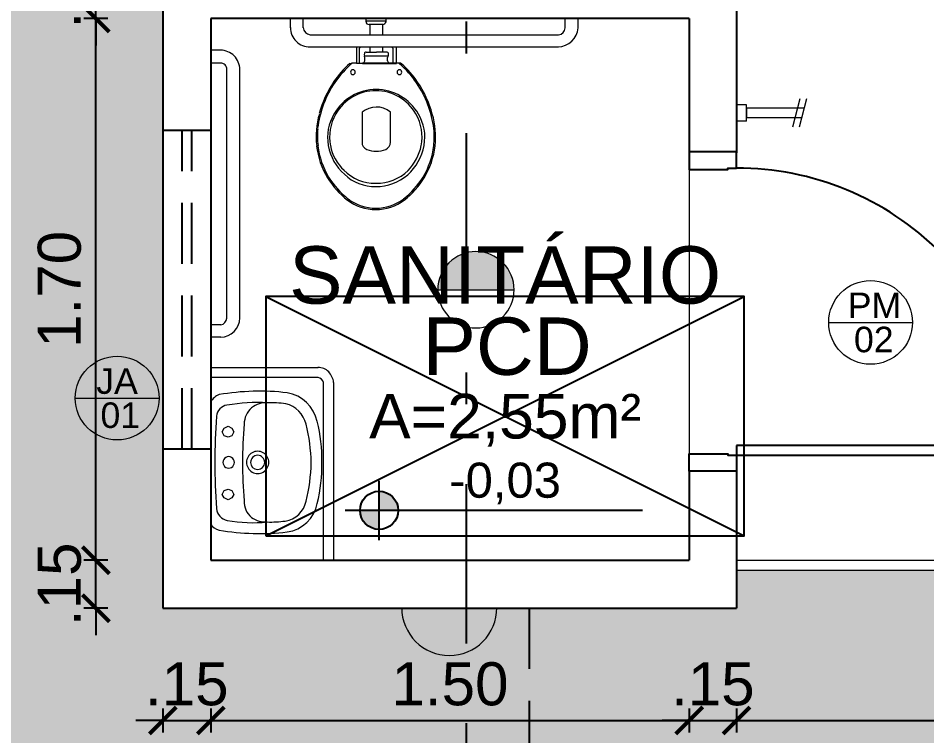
# Model space of a CAD drawing. Header units: inches. Extents: x 44782 to 44933, y 6798 to 6838.
# Drawn here: x 44804.609 to 44807.458, y 6809.085 to 6811.336 of the extents above; entities that cross this region are included whole.
import ezdxf
from ezdxf.enums import TextEntityAlignment as Align

# ---------------------------------------------------------------- set-up
doc = ezdxf.new("R2010")
doc.units = ezdxf.units.IN
doc.header["$MEASUREMENT"] = 0
doc.linetypes.add('DASHDOT', pattern=[1, 0.5, -0.25, 0, -0.25])
doc.linetypes.add('HIDDEN', pattern=[9.524999999999999, 6.349999999999999, -3.174999999999999])
doc.layers.get('Defpoints').update_dxf_attribs({"color": 250})
doc.layers.add('at_Entity', color=7, linetype='Continuous', lineweight=9)
doc.layers.add('at_Text', color=7, linetype='Continuous', lineweight=9)
for name, color, linetype in [('BASCULANTE', 1, 'Continuous'), ('H. PAVER CINZA 1', 252, 'Continuous'), ('Layout_Equipamentos', 7, 'Continuous'), ('linha de corte', 1, 'Continuous'), ('LOUÇAS', 7, 'Continuous'), ('PA', 7, 'Continuous'), ('PAREDES', 4, 'Continuous'), ('PORTAS', 2, 'Continuous'), ('TEXTO01', 7, 'Continuous'), ('TEXTO02', 3, 'Continuous'), ('TEXTO03', 2, 'Continuous')]:
    doc.layers.add(name, color=color, linetype=linetype)
doc.styles.add('Fonte 02', font='ARIALUNI.TTF')
doc.styles.add('FONTE01', font='swissi.ttf')
doc.styles.add('Fonte02', font='arial.ttf')
doc.styles.add('TEXTO1', font='swissko.ttf', dxfattribs={"width": 0.6, "height": 0.1})
doc.dimstyles.new('Esc 1-75', dxfattribs={"dimscale": 0.75, "dimtxt": 0.18, "dimasz": 0.1125, "dimexe": 0.05, "dimexo": 0.05, "dimgap": 0.06, "dimtad": 1, "dimzin": 4, "dimdsep": 46, "dimtxsty": 'Fonte 02', "dimblk": 'ARCHTICK', "dimcen": 0, "dimclrd": 250, "dimclre": 250, "dimadec": 0, "dimazin": 1, "dimtfac": 1, "dimtix": 1, "dimtmove": 1, "dimatfit": 3, "dimldrblk": 'ARCHTICK', "dimfxl": 0, "dimarcsym": 0})

# ---------------------------------------------------------------- blocks, each defined once
blk = doc.blocks.new('A$C31F5746E')
at = {"layer": 'at_Entity', "true_color": 0x007fff}
h = blk.add_hatch(color=150, dxfattribs=at)
h.dxf.hatch_style = 1
h.paths.add_polyline_path([(0.1196241230427404, 0.2392507638614916, 0.4142135798297494), (-1.2848613551e-06, 0.1196253567140957, 0.0022124219662548), (3.3994147088e-06, 0.1185667247737001), (0.2392448451937525, 0.1185667247737001, 0.0022124218902259), (0.2392495294698165, 0.1196253566777159, 0.4142135763024585)])
at = {"layer": 'at_Entity', "color": 150, "true_color": 0x007fff}
for p, q in [((0.1206827542264364, 0.1185667247737001), (-1.2848613551e-06, 0.1185667247737001)), ((0.2392448451937525, 0.1185667247737001), (-1.2848613551e-06, 0.1185667247737001)), ((0.2392450070547056, 0.1185851750342408), (0.1206827542264364, 0.1185667247737001)), ((0.2392448451937525, 0.1185667247737001), (0.1206827542264364, 0.1185667247737001))]:
    blk.add_line(p, q, dxfattribs=at)
for centre, radius, start, end in [((0.1196241190991714, 0.1196253599009651), 0.119625403960706, 89.99999881855739, 180.0000015259954), ((0.11962412550929, 0.1196253599009651), 0.1196254039607041, 359.9999984740047, 90.00000118144264), ((0.1196241190991714, 0.1196253534908465), 0.1196254039607041, 179.9999984740046, 270.0000011814426), ((0.11962412550929, 0.1196253534908465), 0.119625403960706, 269.9999988185573, 1.5259953282e-06)]:
    blk.add_arc(centre, radius, start, end, dxfattribs=at)
blk = doc.blocks.new('Leg_Ambiente05_50')
at = {"layer": 'TEXTO01', "linetype": 'Continuous', "ltscale": 0.0001}
h = blk.add_hatch(color=256, dxfattribs=at)
h.paths.add_polyline_path([(-0.2634607074826363, -0.1569617946048538), (-0.2634607074826363, -0.1969020940711061), (-0.2235204078999686, -0.1969020940711061, 0.4142135623730951)])
h.paths.add_polyline_path([(-0.2634607074826363, -0.1969020940711061), (-0.3034010070653039, -0.1969020940711061, 0.4142135623730951), (-0.2634607074826363, -0.2368423935373585)])
at = {"layer": 'Defpoints'}
for p, q in [((-0.5000000000002274, -0.2499999999998863), (0.4999999999997728, 0.2500000000001137)), ((-0.5000000000002274, 0.2500000000001137), (0.4999999999997728, -0.2499999999998863))]:
    blk.add_line(p, q, dxfattribs=at)
blk.add_lwpolyline([(-0.5000000000002274, -0.2499999999998863), (0.4999999999997728, -0.2499999999998863), (0.4999999999997728, 0.2500000000001137), (-0.5000000000002274, 0.2500000000001137)], close=True, dxfattribs=at)
at = {"layer": 'TEXTO01', "linetype": 'Continuous', "ltscale": 0.0001}
for p, q in [((-0.2634607074826363, -0.2589424156000177), (-0.2634607074826363, -0.1348617725421946)), ((0.287420100574991, -0.1969020940711061), (-0.3344114823078144, -0.1969020940711061))]:
    blk.add_line(p, q, dxfattribs=at)
blk.add_circle((-0.2634607074826363, -0.1969020940711061), 0.0399402995244032, dxfattribs=at)
at = {"layer": 'TEXTO01', "style": 'FONTE01'}
blk.add_attdef('NÍVEL', text='', height=0.08, dxfattribs=at).set_placement((-2.274e-13, -0.1338115858394531), align=Align.MIDDLE_CENTER)
at = {"layer": 'TEXTO02', "style": 'Fonte02'}
blk.add_attdef('ÁREA', text='', height=0.1, dxfattribs=at).set_placement((-2.274e-13, 0.0311442388289152), align=Align.MIDDLE_CENTER)
at = {"layer": 'TEXTO03', "style": 'Fonte02'}
for tag, p in [('AMB1', (0.0037034137728824, 0.5300925262948795)), ('AMB1', (-2.274e-13, 0.3710523287248861)), ('AMB2', (0, 0.2035867226885557))]:
    blk.add_attdef(tag, text='', height=0.12, dxfattribs=at).set_placement(p, align=Align.MIDDLE_CENTER)
blk = doc.blocks.new('A$C05146D35')
at = {"layer": 'PORTAS'}
for points in [[(0.1481250116557931, 1.001465854324124), (3.284367267042398e-07, 1.001465854324124), (3.284367267042398e-07, 0.9464169943912566), (0.1206843675245182, 0.9464169943912566), (0.1206843675245182, 0.9506515220800793), (0.1481250116557931, 0.9506515220800793), (0.1481250116557931, 1.001465854324124)], [(0.1481250116557931, 0.08045608233987878), (0.1481250116557931, 0.05081438853267173), (1.047962145210477, 0.05081438853267173), (1.047962145210477, 0.08045608233987878), (0.1481250116557931, 0.08045608233987878)], [(0.1481250116557931, 5.628135113511235e-08), (3.284367267042398e-07, 5.628135113511235e-08), (3.284367267042398e-07, 0.05504891621421848), (0.1206843675245182, 0.05504891621421848), (0.1206843675245182, 0.05081438853267173), (0.1481250116557931, 0.05081438853267173), (0.1481250116557931, 5.628135113511235e-08)]]:
    blk.add_lwpolyline(points, dxfattribs=at)
blk.add_arc((0.1503214850163204, 0.05081249295835732), 0.899841709872085, 0.000120697246658682, 90.1398565735096, dxfattribs=at)
blk = doc.blocks.new('A$C3EFF1E05')
at = {"layer": 'at_Entity', "color": 7}
for p, q in [((-3.56340024e-08, 0.0592834076742293), (-3.56340024e-08, 0.0889251014814363)), ((0.0402279773952614, 0.0592834076742293), (0.0402279773952614, 0.0889251014814363)), ((0.8617263487285525, 0.0592834076742293), (0.8617263487285525, 0.0889251014814363)), ((0.9019543617578164, 0.0592834076742293), (0.9019543617578164, 0.0889251014814363)), ((0.06140061583209901, 0.0381107692373917), (0.8405537102917151, 0.0381107692373917)), ((0.06140061583209901, 2.00525392e-08), (0.8405537102917151, 2.00525392e-08))]:
    blk.add_line(p, q, dxfattribs=at)
for centre, radius, start, end in [((0.060357373982697, 0.0603484134298924), 0.0603574099568818, 180.0060505310499, 270.9903727089919), ((0.0641356862688554, 0.0619134421795025), 0.0239592956806228, 183.7605199768292, 263.4451179746739), ((0.8378760013692954, 0.0642500224530522), 0.0642705495059173, 271.4486786757707, 355.5679536814472), ((0.839805227744364, 0.0600318902143045), 0.0219338954818367, 271.9555677420154, 358.044432277588)]:
    blk.add_arc(centre, radius, start, end, dxfattribs=at)
blk = doc.blocks.new('A$C61EF7F33')
at = {"layer": 'at_Entity', "color": 7}
for p, q in [((0.1566752477410773, 0.5885989976122801), (0.1566752477410773, 0.5991853168270609)), ((0.2201931630515901, 0.5885989976122801), (0.2201931630515901, 0.5991853168270609)), ((0.2201931630515901, 0.5907162614566916), (0.1566752477410773, 0.5907162614566916)), ((0.2096068438368093, 0.5801299422346347), (0.1662029349790828, 0.5801299422346347)), ((0.1693788308075454, 0.5483709845830163), (0.1693788308075454, 0.5801299422346347)), ((0.2096068438368093, 0.5483709845830163), (0.2096068438368093, 0.5801299422346347)), ((0.1270335539338703, 0.5102602353981638), (0.1270335539338703, 0.4594459031468432)), ((0.1355026093042397, 0.50390844386493), (0.1355026093042397, 0.4594459031468432)), ((0.1572846900526201, 0.4934686650012737), (0.1890436477115145, 0.4934686650012737)), ((0.1693788308075454, 0.4934686650012737), (0.1693788308075454, 0.5102602353981638)), ((0.2208026053631329, 0.4934686650012737), (0.1890436477115145, 0.4934686650012737)), ((0.2096068438368093, 0.4934686650012737), (0.2096068438368093, 0.5102602353981638)), ((0.2413658014884277, 0.4594459031468432), (0.2413658014884277, 0.50390844386493)), ((0.2519521207104844, 0.4594459031468432), (0.2519521207104844, 0.5102602353981638)), ((0.1185644985562249, 0.4594459031468432), (0.113640417195711, 0.4594459031468432)), ((0.1270335539338703, 0.4594459031468432), (0.1185644985562249, 0.4594459031468432)), ((0.1270335539338703, 0.4594459031468432), (0.1884342053999717, 0.4594459031468432)), ((0.1884342053999717, 0.4813920133019566), (0.1513529124313209, 0.4813920133019566)), ((0.1524407200595306, 0.4665711663983531), (0.1524407200595306, 0.4771574856131339)), ((0.2256703300627123, 0.4813920133019566), (0.1884342053999717, 0.4813920133019566)), ((0.1884342053999717, 0.4594459031468432), (0.2519521207104844, 0.4594459031468432)), ((0.2244276907404128, 0.4665711663983531), (0.2244276907404128, 0.4771574856131339)), ((0.2583039122364426, 0.4594459031468432), (0.2519521207104844, 0.4594459031468432)), ((0.2625384399252653, 0.4594459031468432), (0.2583039122364426, 0.4594459031468432)), ((0.1439716646818852, 0.304885642563022), (0.1439716646818852, 0.2096087695972528)), ((0.2328967461180582, 0.2096087695972528), (0.2328967461180582, 0.3055595988771529))]:
    blk.add_line(p, q, dxfattribs=at)
for centre, radius, start, end in [((0.1662029347826319, 0.5896576292761893), 0.0095276870411169, 179.9999984740046, 270.0000011814426), ((0.2059368442533014, 0.595960714545072), 0.0160448590455639, 279.3700892387922, 332.6889504662044), ((0.1429096342581033, 0.5041315065900565), 0.0074103829630129, 124.2354876887959, 181.7249423782845), ((0.1644216265449359, 0.4857050358841663), 0.0137620293701951, 160.6147041172629, 199.6606389589797), ((0.1563275700209488, 0.4882376816858597), 0.0052945739356492, 133.9329982474195, 157.3935059242402), ((0.1570203766059421, 0.4860624113825908), 0.0074109685088371, 87.95610287207718, 126.0976533219167), ((0.2210672743713076, 0.4860635725162866), 0.0074098208079783, 53.89927850748403, 92.04696495585205), ((0.2190712954434275, 0.4866123182182493), 0.0084142047352493, 318.8439031605798, 25.78845805538942), ((0.2217630602463032, 0.488239959740895), 0.0052906196655275, 22.59760173336707, 46.07589346003532), ((0.2339586336893262, 0.5041308309228043), 0.0074105054346333, 358.2803125512809, 55.77379566933895), ((0.3201415123330662, 0.2195593230353552), 0.3207599220120559, 131.9457890354847, 145.5361115502804), ((0.3201455517628347, 0.2195548005365708), 0.3165313755600193, 130.7227986509002, 145.5358537436059), ((0.0740586107276613, 0.6713644630290219), 0.2155713617762015, 278.4502270222152, 280.5565727359111), ((0.1450348411744926, 0.4668311706736861), 0.0074104415701828, 274.7240564862944, 357.9892958256399), ((0.140815391412616, 0.4763336294090549), 0.0116544843373935, 4.053622971986893, 24.00477758242146), ((0.2360342834726907, 0.47633831076746), 0.0116354648500977, 155.9787481166016, 175.9628496169361), ((0.2318380979886569, 0.4668311961140718), 0.0074104080097436, 182.015842799843, 265.281474987422), ((0.2551269846044306, 0.4499169171940595), 0.0095292281148458, 51.35016552605272, 83.00751833853309), ((0.0669188781757839, 0.2286729451443534), 0.2999921733039204, 34.26007196646036, 49.667987895194), ((0.2634802969150769, 0.4536528132884996), 0.005869155368124001, 34.89137300869039, 99.23451034276407), ((0.0538823477836559, 0.2184295602201018), 0.3207697045399072, 34.46409674928621, 48.0540028411495), ((0.1153886025967949, 0.4308628414582927), 0.0074104232542069, 89.99999881855739, 180.0000015259954), ((0.1153886025967949, 0.4308628410617529), 0.0074104232542011, 179.9999984740046, 270.0000011814426), ((0.1153886029896967, 0.4308628414582927), 0.0074104232542011, 359.9999984740047, 90.00000118144264), ((0.1153886029896967, 0.4308628410617529), 0.0074104232542069, 269.9999988185573, 1.5259953282e-06), ((0.2614798078029707, 0.4308628414582927), 0.0074104232542069, 89.99999881855739, 180.0000015259954), ((0.2614798078029707, 0.4308628410617529), 0.0074104232542011, 179.9999984740046, 270.0000011814426), ((0.2614798082031484, 0.4308628414582927), 0.0074104232542011, 359.9999984740047, 90.00000118144264), ((0.2614798082031484, 0.4308628410617529), 0.0074104232542069, 269.9999988185573, 1.5259953282e-06), ((0.3334672587261593, 0.2127842246118234), 0.3355869223215237, 145.8489833136495, 164.7454326171101), ((0.0406949397329299, 0.2113336480542785), 0.3355846013009385, 15.25450136808015, 34.15108264249233), ((0.3334726950670301, 0.2127805852032907), 0.3313585844753397, 145.8489899354302, 172.7045096946367), ((0.1894928633300878, 0.2233711158260121), 0.1535015419066828, 90.24720441453928, 150.3424545680062), ((0.1873755124797753, 0.2276054516551085), 0.1450325860900061, 89.89011007378254, 150.089690267265), ((0.1873757242537977, 0.2276056072187202), 0.1450324306995089, 29.91027418628806, 90.10992536789408), ((0.187375467907259, 0.2233709796491894), 0.1535016784249148, 29.65757492750519, 89.7527660507878), ((0.0406526780243439, 0.2115415545194992), 0.3313456607316255, 7.294956755232543, 34.15154369690366), ((0.188832208601525, 0.2527081380685558), 0.0688110483570236, 50.18057797278539, 130.6878859597942), ((0.2424230984870519, 0.2297233755125489), 0.2424253645909316, 163.2404000055364, 187.0479104467653), ((0.1731803414950264, 0.2275696937649627), 0.1373197213670672, 148.4966160600999, 191.0267787490122), ((0.1873755470915057, 0.2276055385518703), 0.1450325484122649, 150.1940912710208, 191.0687354145221), ((0.187243213338661, 0.2278347280698654), 0.145033284095145, 348.9367729061648, 29.80571187536149), ((0.2036902165782521, 0.2275702437873406), 0.1373176031687079, 348.978627381548, 31.50365646837508), ((0.1323276859220641, 0.2297225574729964), 0.24242578893938, 352.9577879672837, 16.7597603925504), ((0.2424000842038367, 0.2297250683732273), 0.2381680114818925, 174.2431258407512, 187.0544897376994), ((0.1324283903195464, 0.229710099654767), 0.238090998905047, 352.9522979463548, 5.762324693749223), ((0.2487778174363484, 0.2276056159935251), 0.2487800100668069, 186.4819182900453, 211.0746592033238), ((0.2487737454612215, 0.2276052803681523), 0.2445416075326267, 186.4764504183337, 211.0695894917002), ((0.1916096383101831, 0.2276054393623781), 0.1556184738973795, 190.0305187848189, 228.7794111472858), ((0.1852582900210109, 0.2276055079673824), 0.1429152907306929, 190.8105435894665, 226.9281077539271), ((0.168320124514139, 0.2106674226997711), 0.024348487142793, 179.1101329079569, 246.4894431532794), ((0.2085482336951827, 0.2106674030765134), 0.0243485145381721, 293.5161777147572, 0.8899112991264484), ((0.1778572061957675, 0.2302575242465537), 0.1633740591174866, 312.1133049533101, 349.5109398009439), ((0.1727526391514402, 0.2336439765313116), 0.1605150912918379, 316.0762123164012, 348.1978790963822), ((0.1260051808167191, 0.2280586915112508), 0.2445420653378209, 328.9361795187253, 353.5292722443394), ((0.1260017475397035, 0.2280608554137871), 0.2487804355071031, 328.9306686524167, 353.5233698487882), ((0.1885915121638391, 0.2665319618790818), 0.0836315592376313, 249.2303403476244, 290.7808181262532), ((0.1834692245356564, 0.2157765252159152), 0.1332387831997837, 223.8955471839687, 271.4883339230414), ((0.1894929196532757, 0.2254884178073553), 0.1429154250290939, 269.3407886591525, 313.7749495347679), ((0.2636037577794923, 0.2403130112106737), 0.2678413533983308, 211.67903673124, 231.8383812785984), ((0.2635950046787912, 0.2403078934257792), 0.26359704416639, 211.6845824259171, 231.8281937471209), ((0.1844538584155089, 0.2091177055153821), 0.1371657043916962, 225.9376984979202, 271.2881661002981), ((0.1873755898523086, 0.2254889515570539), 0.1535022368752178, 269.95055379069, 310.6712128522981), ((0.1111466705442581, 0.2403186413466756), 0.2636110489273587, 308.1774734146613, 328.3200013101849), ((0.1111534317205951, 0.2403101479176257), 0.2678350367921999, 308.1664735365444, 328.3262947437168), ((0.1873759886184416, 0.1492671923369926), 0.1492676274268007, 233.0090083100452, 270.1316775478359), ((0.1873758501278644, 0.1492671633714053), 0.145033029498743, 233.0255186577884, 270.1317293317627), ((0.187375589277508, 0.1492670498664665), 0.1492673659362452, 269.8791446930859, 307.0018786609472), ((0.1873755268425157, 0.1492665592923004), 0.1450324175394275, 269.8791700929084, 306.9855363384779)]:
    blk.add_arc(centre, radius, start, end, dxfattribs=at)
at = {"layer": 'LOUÇAS'}
blk.add_line((0.1456451425729028, 0.4594459031468432), (0.2519521207104844, 0.4594459031468432), dxfattribs=at)
blk = doc.blocks.new('A$C6A045A6B')
at = {"layer": 'at_Entity', "color": 7}
for p, q in [((0.0317589444166515, 0.8998370861263538), (-1.32349669e-08, 0.8998370861263538)), ((0.0317589444166515, 0.85960907309709), (-1.32349669e-08, 0.85960907309709)), ((0.0508143190090777, 0.0592833402006363), (0.0508143190127157, 0.8394950665897338)), ((0.0910423320383416, 0.0592833402006363), (0.0910423320383416, 0.8394950682013584)), ((0.0317589444166515, 0.0381107017637987), (-1.32349669e-08, 0.0381107017637987)), ((0.0317589444166515, -4.74210538e-08), (-1.32349669e-08, -4.74210538e-08))]:
    blk.add_line(p, q, dxfattribs=at)
for centre, radius, start, end in [((0.0307003141133464, 0.8394950682013584), 0.0603420179270815, 359.9999984740047, 90.00000118144264), ((0.0307003130365047, 0.8394950671245169), 0.0201140059756916, 359.9999984740047, 90.00000118144264), ((0.0307003050475032, 0.0603419705039414), 0.0603420225979183, 270.005495379116, 1.5259953282e-06), ((0.0259274012641981, 0.0625203283889277), 0.0250965489164772, 283.4363106961782, 352.5892643048403)]:
    blk.add_arc(centre, radius, start, end, dxfattribs=at)
blk = doc.blocks.new('A$C29745E29')
at = {"layer": 'at_Entity', "color": 7}
for p, q in [((-1.32349669e-08, 0.6055374677052896), (0.3366449379027472, 0.6055374677052896)), ((0.3366449379027472, 0.5737785100500333), (-1.32349669e-08, 0.5737785100500333)), ((0.3535830486507621, 8.4219209e-09), (0.3535830486507621, 0.5589576631464297)), ((0.3853420063023805, 0.5589576631464297), (0.3853420063023805, 8.4219209e-09)), ((0.3853420063023805, 8.4219209e-09), (0.3535830486507621, 8.4219209e-09))]:
    blk.add_line(p, q, dxfattribs=at)
for centre, radius, start, end in [((0.3377246374730021, 0.560032675835828), 0.0454999878806947, 45.0032687318208, 91.90132535985822), ((0.3322974550792423, 0.5517206143704243), 0.0224822456324586, 18.77790524938172, 78.8502444260057), ((0.3221058319504664, 0.5497906794626033), 0.0638971621946172, 8.248380271550007, 41.59113027822008)]:
    blk.add_arc(centre, radius, start, end, dxfattribs=at)
blk = doc.blocks.new('new block12')
at = {"layer": 'at_Entity', "color": 0}
for p, q in [((-0.1142684401452243, 0.055018137847128), (-0.1079201934717275, 0.0655985489719342)), ((-0.1079201934717275, 0.0655985489719342), (-0.0973397823468076, 0.071946795643953)), ((-0.0973397823468076, 0.071946795643953), (-0.0846432889970856, 0.0655985489719342)), ((-0.0846432889970856, 0.0655985489719342), (-0.0804111245461172, 0.055018137847128)), ((0.0825272067704646, 0.055018137847128), (0.086759371221433, 0.0655985489719342)), ((0.086759371221433, 0.0655985489719342), (0.0994558645707002, 0.071946795643953)), ((0.0994558645707002, 0.071946795643953), (0.1100362756938011, 0.0655985489719342)), ((0.1100362756938011, 0.0655985489719342), (0.1163845223695716, 0.055018137847128)), ((-0.1079201934717275, 0.0423216444958143), (-0.1142684401452243, 0.055018137847128)), ((-0.0973397823468076, 0.0359733978201575), (-0.1079201934717275, 0.0423216444958143)), ((-0.0846432889970856, 0.0423216444958143), (-0.0973397823468076, 0.0359733978201575)), ((-0.0804111245461172, 0.055018137847128), (-0.0846432889970856, 0.0423216444958143)), ((0.086759371221433, 0.0423216444958143), (0.0825272067704646, 0.055018137847128)), ((0.0994558645707002, 0.0359733978201575), (0.086759371221433, 0.0423216444958143)), ((0.1100362756938011, 0.0423216444958143), (0.0994558645707002, 0.0359733978201575)), ((0.1163845223695716, 0.055018137847128), (0.1100362756938011, 0.0423216444958143)), ((-0.1904474002421921, 0), (0, 0)), ((-0.0634824667477005, 0), (0.1248488512696895, 0)), ((0, 0), (0.1925634824665394, 0))]:
    blk.add_line(p, q, dxfattribs=at)
for centre, radius, start, end in [((-0.0119449226831421, -0.1248987419785408), 0.4735045760235299, 88.69804642752476, 104.4219440980002), ((0.0099126941199756, -0.1254757971560139), 0.4740893253677615, 75.63679175640722, 91.34147583601198), ((-0.1036552152813783, 0.2191874855772085), 0.117456976169011, 102.5139775581509, 169.9442536659377), ((0.0138156557250113, -0.2612996100951932), 0.576575070329618, 91.3524353073606, 103.5037968343018), ((-0.0132821861111552, -0.2572030510823424), 0.5724664176895633, 76.45789603674154, 88.69663943408594), ((0.1075186744938037, 0.2249021136261717), 0.1107141418469583, 7.719615240319924, 79.5924613060192), ((-0.1020697281287539, 0.2162974445665213), 0.0846506665416101, 102.9460736507126, 167.280873503691), ((0.1052445580171479, 0.2220258981765255), 0.0783741468390641, 8.419375063488491, 78.38368337748788), ((0.529591627960599, 0.1532227811954954), 0.7538753822995728, 173.4133780752043, 189.6929246121943), ((0.122770828845205, 0.1880154206015732), 0.3109739871906018, 171.3220797590039, 181.8264588525835), ((-0.1328760272035652, 0.1881860770363346), 0.3188862500696224, 357.9946180731159, 8.169643066626817), ((-0.5308758238197698, 0.1535255923646446), 0.7530605899049099, 350.2791368961732, 6.57653360425086), ((0.4249272185143127, 0.1494441455785136), 0.613642021776724, 177.3230584298164, 189.2415369367606), ((-0.1165762724840533, 0.1738686192506975), 0.0715949753758019, 176.6024616105005, 219.5996851974581), ((-0.0010580420480437, 0.1470631766137558), 0.0349184308840935, 89.99999880886487, 149.992926805831), ((-0.001062607863787, 0.1470698690467316), 0.0349159078360412, 29.99676231989985, 89.99927725622084), ((0.1077770379997673, 0.1731566406576803), 0.0781338077609321, 324.6524582423366, 2.839435510607069), ((-0.2623037854286849, 0.1317057663109153), 0.4504284278582624, 349.7820164018211, 5.79718328936341), ((-0.0010516448342059, 0.1470666777504448), 0.0349207563486189, 150.0031504530172, 209.9968495469827), ((-0.0010580417092569, 0.1470677152232156), 0.0222188627661842, 89.99999880886487, 180.0000014888928), ((-0.0010580417092569, 0.1470677140355292), 0.0222188627661765, 179.9999985111071, 270.0000011911352), ((-0.0010580405178189, 0.1470697889848225), 0.0222178259100555, 359.9999985111072, 90.00000119113514), ((-0.001057670750015, 0.1470697886219341), 0.0222197153683447, 270.009684706989, 359.9999994044845), ((-0.0010644373905961, 0.1470687515083), 0.0349207563486189, 330.0031504530173, 29.99684954698273), ((-0.1209096058601062, 0.1714079338158854), 0.06669320459311599, 220.3438135569308, 269.4486610752709), ((-0.0010534743614699, 0.1470655602120132), 0.0349159078360412, 209.9967623198998, 269.9992772562209), ((-0.0010580401767584, 0.147072252644989), 0.0349184308840935, 269.9999988088649, 329.9929268058311), ((0.1226295866667897, 0.1678817703922277), 0.0631135008248788, 266.773181443505, 320.7546954436094), ((0.0021207510890235, 1.574279126279748), 1.474755991249262, 265.1895623671688, 269.9391181145255), ((-0.0010440147257214, 1.452107029614126), 1.352583143605849, 270.0207636849639, 275.0950704429103), ((-0.001050257510542, 0.0560761789585058), 0.0179936491950256, 150.0127766893849, 209.9872233106151), ((-0.0010580415937511, 0.0560904766624617), 0.0179760824946849, 89.99999880886487, 150.0398418672068), ((-0.0010465352024767, 0.0560757695245684), 0.0179821313283027, 30.01908093737266, 90.03665069982702), ((-0.0010658247147148, 0.0560761789585058), 0.0179936491950256, 330.012776689385, 29.98722331061508), ((-0.1427394861111679, 0.0567495083932954), 0.03845849693015701, 188.7558131755993, 265.612684554777), ((-0.0010695470241444, 0.0560765883924432), 0.0179821313283027, 210.0190809373727, 270.036650699827), ((-0.0010580406315057, 0.0560618812545499), 0.0179760824946849, 269.9999988088649, 330.0398418672068), ((0.1413832923731206, 0.0585051412519988), 0.0401607928078483, 273.1139826246582, 350.3928375940817), ((-0.1646623475930937, 0.0446027982475243), 0.0521768295685803, 200.5416668086365, 238.9300482821858), ((-0.0073543848179725, 1.728426122531004), 1.71560807145491, 265.3753002851203, 270.2102617363435), ((-0.0010579907630017, 1.89180060342312), 1.878970979120343, 269.9999988088649, 274.4143770539085), ((0.1735559417857075, 0.0340188465494293), 0.0385816885491437, 297.8672684377033, 348.5692527165677)]:
    blk.add_arc(centre, radius, start, end, dxfattribs=at)
blk = doc.blocks.new('_ARCHTICK')
at = {"color": 0, "linetype": 'ByBlock', "const_width": 0.15}
blk.add_lwpolyline([(-0.5, -0.5), (0.5, 0.5)], dxfattribs=at)
blk = doc.blocks.new('*D101')
at = {"layer": 'at_Text', "color": 250, "lineweight": -2, "transparency": 16777216}
for p, q in [((44804.8526427018, 6809.635818371051), (44804.8526427018, 6809.720193371051)), ((44804.8901427018, 6809.635818371051), (44804.8151427018, 6809.635818371051)), ((44804.8526427018, 6809.485577620923), (44804.8526427018, 6809.635818371051)), ((44804.8901427018, 6809.485577620923), (44804.8151427018, 6809.485577620923)), ((44804.8526427018, 6809.485577620923), (44804.8526427018, 6809.401202620923))]:
    blk.add_line(p, q, dxfattribs=at)
at = {"layer": 'Defpoints', "color": 0, "transparency": 16777216}
for p in [(44804.8526427018, 6809.635818371051), (44805.24649278715, 6809.635818371051), (44805.24649278715, 6809.485577620923)]:
    blk.add_point(p, dxfattribs=at)
at = {"layer": 'at_Text', "color": 250, "lineweight": -2, "transparency": 16777216, "xscale": 0.084375, "yscale": 0.084375, "zscale": 0.084375}
for p, rotation in [((44804.8526427018, 6809.635818371051), 270), ((44804.8526427018, 6809.485577620923), 90)]:
    blk.add_blockref('_ARCHTICK', p, dxfattribs=dict(at, rotation=rotation))
at = {"layer": 'at_Text', "color": 0, "transparency": 16777216, "insert": (44804.7386693048, 6809.560697995995), "char_height": 0.135, "attachment_point": 5, "rotation": 90, "style": 'Fonte 02'}
blk.add_mtext('.15', dxfattribs=at)
blk = doc.blocks.new('*D102')
at = {"layer": 'at_Text', "color": 250, "lineweight": -2, "transparency": 16777216}
for p, q in [((44804.8901427018, 6811.335020094313), (44804.8151427018, 6811.335020094313)), ((44804.8526427018, 6809.635818371051), (44804.8526427018, 6811.335020094313)), ((44804.8901427018, 6809.635818371051), (44804.8151427018, 6809.635818371051))]:
    blk.add_line(p, q, dxfattribs=at)
at = {"layer": 'Defpoints', "color": 0, "transparency": 16777216}
for p in [(44804.8526427018, 6811.335020094313), (44805.21270605608, 6811.335020094313), (44805.24649278715, 6809.635818371051)]:
    blk.add_point(p, dxfattribs=at)
at = {"layer": 'at_Text', "color": 250, "lineweight": -2, "transparency": 16777216, "xscale": 0.084375, "yscale": 0.084375, "zscale": 0.084375}
for p, rotation in [((44804.8526427018, 6811.335020094313), 90), ((44804.8526427018, 6809.635818371051), 270)]:
    blk.add_blockref('_ARCHTICK', p, dxfattribs=dict(at, rotation=rotation))
at = {"layer": 'at_Text', "color": 0, "transparency": 16777216, "insert": (44804.7386693048, 6810.485419232689), "char_height": 0.135, "attachment_point": 5, "rotation": 90, "style": 'Fonte 02'}
blk.add_mtext('1.70', dxfattribs=at)
blk = doc.blocks.new('*D103')
at = {"layer": 'at_Text', "color": 250, "lineweight": -2, "transparency": 16777216}
for p, q in [((44804.8526427018, 6811.533930383215), (44804.8526427018, 6811.618305383216)), ((44804.8901427018, 6811.533930383215), (44804.8151427018, 6811.533930383215)), ((44804.8526427018, 6811.335020094313), (44804.8526427018, 6811.533930383215)), ((44804.8901427018, 6811.335020094313), (44804.8151427018, 6811.335020094313)), ((44804.8526427018, 6811.335020094313), (44804.8526427018, 6811.250645094313))]:
    blk.add_line(p, q, dxfattribs=at)
at = {"layer": 'Defpoints', "color": 0, "transparency": 16777216}
for p in [(44804.8526427018, 6811.533930383215), (44805.21270605608, 6811.533930383215), (44805.21270605608, 6811.335020094313)]:
    blk.add_point(p, dxfattribs=at)
at = {"layer": 'at_Text', "color": 250, "lineweight": -2, "transparency": 16777216, "xscale": 0.084375, "yscale": 0.084375, "zscale": 0.084375}
for p, rotation in [((44804.8526427018, 6811.533930383215), 270), ((44804.8526427018, 6811.335020094313), 90)]:
    blk.add_blockref('_ARCHTICK', p, dxfattribs=dict(at, rotation=rotation))
at = {"layer": 'at_Text', "color": 0, "transparency": 16777216, "insert": (44804.7386693048, 6811.434475238771), "char_height": 0.135, "attachment_point": 5, "rotation": 90, "style": 'Fonte 02'}
blk.add_mtext('.20', dxfattribs=at)
blk = doc.blocks.new('*D111')
at = {"layer": 'at_Text', "color": 250, "lineweight": -2, "transparency": 16777216}
for p, q in [((44804.51404987974, 6814.88366429097), (44804.43904987974, 6814.88366429097)), ((44804.47654987974, 6809.485577620922), (44804.47654987974, 6814.88366429097)), ((44804.51404987974, 6809.485577620922), (44804.43904987974, 6809.485577620922))]:
    blk.add_line(p, q, dxfattribs=at)
at = {"layer": 'Defpoints', "color": 0, "transparency": 16777216}
for p in [(44804.47654987974, 6814.88366429097), (44805.06246530596, 6814.88366429097), (44805.06246530596, 6809.485577620922)]:
    blk.add_point(p, dxfattribs=at)
at = {"layer": 'at_Text', "color": 250, "lineweight": -2, "transparency": 16777216, "xscale": 0.084375, "yscale": 0.084375, "zscale": 0.084375}
for p, rotation in [((44804.47654987974, 6814.88366429097), 90), ((44804.47654987974, 6809.485577620922), 270)]:
    blk.add_blockref('_ARCHTICK', p, dxfattribs=dict(at, rotation=rotation))
at = {"layer": 'at_Text', "color": 0, "transparency": 16777216, "insert": (44804.36257648274, 6812.184620955954), "char_height": 0.135, "attachment_point": 5, "rotation": 90, "style": 'Fonte 02'}
blk.add_mtext('5.40', dxfattribs=at)
blk = doc.blocks.new('*D112')
at = {"layer": 'at_Text', "color": 250, "lineweight": -2, "transparency": 16777216}
for p, q in [((44805.06246530596, 6809.171122335961), (44805.06246530596, 6809.096122335961)), ((44805.21270605608, 6809.171122335961), (44805.21270605608, 6809.096122335961)), ((44805.06246530596, 6809.133622335961), (44804.97809030597, 6809.133622335961)), ((44805.06246530596, 6809.133622335961), (44805.21270605608, 6809.133622335961)), ((44805.21270605608, 6809.133622335961), (44805.29708105608, 6809.133622335961))]:
    blk.add_line(p, q, dxfattribs=at)
at = {"layer": 'Defpoints', "color": 0, "transparency": 16777216}
for p in [(44805.21270605608, 6809.635818371051), (44805.06246530596, 6809.485577620922), (44805.21270605608, 6809.133622335961)]:
    blk.add_point(p, dxfattribs=at)
at = {"layer": 'at_Text', "color": 250, "lineweight": -2, "transparency": 16777216, "xscale": 0.084375, "yscale": 0.084375, "zscale": 0.084375}
blk.add_blockref('_ARCHTICK', (44805.06246530596, 6809.133622335961), dxfattribs=at)
at = {"layer": 'at_Text', "color": 250, "lineweight": -2, "transparency": 16777216, "xscale": 0.084375, "yscale": 0.084375, "zscale": 0.084375, "rotation": 180}
blk.add_blockref('_ARCHTICK', (44805.21270605608, 6809.133622335961), dxfattribs=at)
at = {"layer": 'at_Text', "color": 0, "transparency": 16777216, "insert": (44805.13758568102, 6809.24759573296), "char_height": 0.135, "attachment_point": 5, "style": 'Fonte 02'}
blk.add_mtext('.15', dxfattribs=at)
blk = doc.blocks.new('*D113')
at = {"layer": 'at_Text', "color": 250, "lineweight": -2, "transparency": 16777216}
for p, q in [((44805.21270605608, 6809.171122335961), (44805.21270605608, 6809.096122335961)), ((44806.71299749045, 6809.171122335961), (44806.71299749045, 6809.096122335961)), ((44805.21270605608, 6809.133622335961), (44806.71299749045, 6809.133622335961))]:
    blk.add_line(p, q, dxfattribs=at)
at = {"layer": 'Defpoints', "color": 0, "transparency": 16777216}
for p in [(44805.21270605608, 6809.635818371051), (44806.71299749045, 6809.635818371051), (44806.71299749045, 6809.133622335961)]:
    blk.add_point(p, dxfattribs=at)
at = {"layer": 'at_Text', "color": 250, "lineweight": -2, "transparency": 16777216, "xscale": 0.084375, "yscale": 0.084375, "zscale": 0.084375, "rotation": 180}
blk.add_blockref('_ARCHTICK', (44805.21270605608, 6809.133622335961), dxfattribs=at)
at = {"layer": 'at_Text', "color": 250, "lineweight": -2, "transparency": 16777216, "xscale": 0.084375, "yscale": 0.084375, "zscale": 0.084375}
blk.add_blockref('_ARCHTICK', (44806.71299749045, 6809.133622335961), dxfattribs=at)
at = {"layer": 'at_Text', "color": 0, "transparency": 16777216, "insert": (44805.96285177326, 6809.24759573296), "char_height": 0.135, "attachment_point": 5, "style": 'Fonte 02'}
blk.add_mtext('1.50', dxfattribs=at)
blk = doc.blocks.new('*D114')
at = {"layer": 'at_Text', "color": 250, "lineweight": -2, "transparency": 16777216}
for p, q in [((44806.71299749045, 6809.171122335961), (44806.71299749045, 6809.096122335961)), ((44806.86112217367, 6809.171122335961), (44806.86112217367, 6809.096122335961)), ((44806.71299749045, 6809.133622335961), (44806.62862249045, 6809.133622335961)), ((44806.71299749045, 6809.133622335961), (44806.86112217367, 6809.133622335961)), ((44806.86112217367, 6809.133622335961), (44806.94549717367, 6809.133622335961))]:
    blk.add_line(p, q, dxfattribs=at)
at = {"layer": 'Defpoints', "color": 0, "transparency": 16777216}
for p in [(44806.71299749045, 6809.635818371051), (44806.86112217367, 6809.485577620922), (44806.86112217367, 6809.133622335961)]:
    blk.add_point(p, dxfattribs=at)
at = {"layer": 'at_Text', "color": 250, "lineweight": -2, "transparency": 16777216, "xscale": 0.084375, "yscale": 0.084375, "zscale": 0.084375}
blk.add_blockref('_ARCHTICK', (44806.71299749045, 6809.133622335961), dxfattribs=at)
at = {"layer": 'at_Text', "color": 250, "lineweight": -2, "transparency": 16777216, "xscale": 0.084375, "yscale": 0.084375, "zscale": 0.084375, "rotation": 180}
blk.add_blockref('_ARCHTICK', (44806.86112217367, 6809.133622335961), dxfattribs=at)
at = {"layer": 'at_Text', "color": 0, "transparency": 16777216, "insert": (44806.78705983206, 6809.24759573296), "char_height": 0.135, "attachment_point": 5, "style": 'Fonte 02'}
blk.add_mtext('.15', dxfattribs=at)
blk = doc.blocks.new('*D115')
at = {"layer": 'at_Text', "color": 250, "lineweight": -2, "transparency": 16777216}
for p, q in [((44806.86112217367, 6809.171122335961), (44806.86112217367, 6809.096122335961)), ((44814.70961431762, 6809.171122335961), (44814.70961431762, 6809.096122335961)), ((44806.86112217367, 6809.133622335961), (44814.70961431762, 6809.133622335961))]:
    blk.add_line(p, q, dxfattribs=at)
at = {"layer": 'Defpoints', "color": 0, "transparency": 16777216}
for p in [(44806.86112217367, 6809.485577620922), (44814.70961431762, 6809.485577620922), (44814.70961431762, 6809.133622335961)]:
    blk.add_point(p, dxfattribs=at)
at = {"layer": 'at_Text', "color": 250, "lineweight": -2, "transparency": 16777216, "xscale": 0.084375, "yscale": 0.084375, "zscale": 0.084375, "rotation": 180}
blk.add_blockref('_ARCHTICK', (44806.86112217367, 6809.133622335961), dxfattribs=at)
at = {"layer": 'at_Text', "color": 250, "lineweight": -2, "transparency": 16777216, "xscale": 0.084375, "yscale": 0.084375, "zscale": 0.084375}
blk.add_blockref('_ARCHTICK', (44814.70961431762, 6809.133622335961), dxfattribs=at)
at = {"layer": 'at_Text', "color": 0, "transparency": 16777216, "insert": (44810.78536824565, 6809.24759573296), "char_height": 0.135, "attachment_point": 5, "style": 'Fonte 02'}
blk.add_mtext('7.85', dxfattribs=at)
blk = doc.blocks.new('*D119')
at = {"layer": 'at_Text', "color": 250, "lineweight": -2, "transparency": 16777216}
for p, q in [((44805.06246530596, 6808.882115532325), (44805.06246530596, 6808.807115532325)), ((44816.50827118533, 6808.882115532325), (44816.50827118533, 6808.807115532325)), ((44805.06246530596, 6808.844615532325), (44816.50827118533, 6808.844615532325))]:
    blk.add_line(p, q, dxfattribs=at)
at = {"layer": 'Defpoints', "color": 0, "transparency": 16777216}
for p in [(44805.06246530596, 6809.485577620922), (44816.50827118533, 6809.485577620922), (44816.50827118533, 6808.844615532325)]:
    blk.add_point(p, dxfattribs=at)
at = {"layer": 'at_Text', "color": 250, "lineweight": -2, "transparency": 16777216, "xscale": 0.084375, "yscale": 0.084375, "zscale": 0.084375, "rotation": 180}
blk.add_blockref('_ARCHTICK', (44805.06246530596, 6808.844615532325), dxfattribs=at)
at = {"layer": 'at_Text', "color": 250, "lineweight": -2, "transparency": 16777216, "xscale": 0.084375, "yscale": 0.084375, "zscale": 0.084375}
blk.add_blockref('_ARCHTICK', (44816.50827118533, 6808.844615532325), dxfattribs=at)
at = {"layer": 'at_Text', "color": 0, "transparency": 16777216, "insert": (44810.78536824565, 6808.958588929324), "char_height": 0.135, "attachment_point": 5, "style": 'Fonte 02'}
blk.add_mtext('11.45', dxfattribs=at)

msp = doc.modelspace()

# ---------------------------------------------------------------- hatches: boundary and pattern name
at = {"layer": 'H. PAVER CINZA 1'}
for points in [[(44814.21022252848, 6836.228431143476), (44804.71331426693, 6836.228431143477), (44804.71331426693, 6830.479077367501), (44804.71331426693, 6825.030205091779), (44793.31617792632, 6825.030205091779), (44793.31617792632, 6816.032688619403), (44793.81556971548, 6816.032688619403), (44793.81556971549, 6815.882447869276), (44793.31617792632, 6815.882447869251), (44793.31617792632, 6814.384272501815), (44804.56307351679, 6814.384272501815), (44804.56307351679, 6809.485577620922), (44805.06246530596, 6809.485577620922), (44805.06246530596, 6813.383372856605), (44806.71299749045, 6813.383372856605), (44806.71299749045, 6814.883664290968), (44793.81556971549, 6814.883664290968), (44793.81556971549, 6818.682004382201), (44795.36453068863, 6818.6820043822), (44795.36453068863, 6820.681687605716), (44793.81556971549, 6820.681687605716), (44793.81556971549, 6824.482143763853), (44805.21270605608, 6824.482143763853), (44805.21270605608, 6830.978469156654), (44805.21270605608, 6834.878380459239), (44813.71083073931, 6834.878380459239), (44813.71083073931, 6826.431041381693), (44810.8604886207, 6826.431041381693), (44810.8604886207, 6824.482143763853), (44826.95529348639, 6824.482143763853), (44826.95529348639, 6818.682004382199), (44826.95529348639, 6815.423261351283), (44827.45680134245, 6815.423261351283), (44827.45680134245, 6825.030205091779), (44814.21022252848, 6825.030205091779)], [(44821.77327075401, 6803.636768700519), (44823.41088142357, 6803.636768700519, 0.1438635428231175), (44817.0097790414, 6809.191444321401), (44817.0097790414, 6809.485577620944), (44816.50827118535, 6809.485577620944), (44814.70961431764, 6809.485577620944), (44814.70961431764, 6809.604077367524), (44811.58629956853, 6809.604077367524), (44809.9865529897, 6809.604077367524), (44806.86112217369, 6809.604077367524), (44806.86112217369, 6809.485577620944), (44805.06246530598, 6809.485577620944), (44804.56307351681, 6809.485577620944), (44804.56307351681, 6809.191444321397, 0.144298322606379), (44798.16197113466, 6803.636768700519), (44799.79857664627, 6803.636768700519, -0.5057446233203657)]]:
    msp.add_hatch(color=256, dxfattribs=at).paths.add_polyline_path(points)

# ---------------------------------------------------------------- linework, layer by layer
at = {"layer": 'at_Entity', "color": 0}
for p, q in [((44807.06003246257, 6811.083208132834), (44807.03675572664, 6810.994333322899)), ((44807.08119313161, 6811.083208132834), (44807.05791639569, 6810.994333322899)), ((44806.89286317721, 6811.064163530706), (44806.86112217367, 6811.064163530706)), ((44806.86112217367, 6811.013377925028), (44806.86112217367, 6811.064163530706)), ((44806.89286317721, 6811.013377925028), (44806.89286317721, 6811.064163530706)), ((44807.072728864, 6811.053583196191), (44806.89286317721, 6811.053583196191)), ((44806.89286317721, 6811.053583196191), (44806.89286317721, 6811.023958259545)), ((44807.06638066328, 6811.023958259545), (44806.89286317721, 6811.023958259545)), ((44806.89286317721, 6811.013377925028), (44806.86112217367, 6811.013377925028)), ((44806.86112217367, 6809.635818371051), (44809.98655298969, 6809.635818371051)), ((44809.98655298969, 6809.604077367502), (44806.86112217367, 6809.604077367502))]:
    msp.add_line(p, q, dxfattribs=at)
at = {"layer": 'at_Entity', "color": 7}
msp.add_line((44805.59783023247, 6809.635818371051), (44805.56608922892, 6809.635818371051), dxfattribs=at)
at = {"layer": 'at_Entity', "color": 150, "true_color": 0x007fff}
msp.add_line((44806.11203448994, 6809.485577620922), (44805.81155298969, 6809.485577620922), dxfattribs=at)
for centre, start, end in [((44805.96073570236, 6809.486635650377), 179.9999984731896, 270.0000011820468), ((44805.96073571037, 6809.486635650377), 269.9999988179532, 1.526810367399999e-06)]:
    msp.add_arc(centre, 0.1491827126777685, start, end, dxfattribs=at)
at = {"layer": 'at_Text'}
msp.add_arc((44810.78592370012, 6795.552619949209), 13.64094044833652, 36.34448039223891, 143.6555196077971, dxfattribs=at)
at = {"layer": 'BASCULANTE', "linetype": 'HIDDEN', "ltscale": 0.03}
for p, q in [((44805.21270605608, 6810.983752988383), (44805.06246530596, 6810.983752988383)), ((44805.1226210733, 6809.984969410077), (44805.1226210733, 6810.983752988384)), ((44805.1529468062, 6809.984969410077), (44805.1529468062, 6810.983752988384)), ((44805.06246530596, 6809.984969410077), (44805.21270605608, 6809.984969410077)), ((44806.21148963441, 6809.485577620922), (44806.21148963441, 6806.884931396899))]:
    msp.add_line(p, q, dxfattribs=at)
at = {"layer": 'linha de corte', "color": 6, "linetype": 'DASHDOT'}
msp.add_line((44806.0146954124, 6799.47512699875), (44806.0146954124, 6837.293059746654), dxfattribs=at)
at = {"layer": 'PA', "color": 0, "lineweight": 5}
msp.add_line((44806.71299749045, 6810.861556140381), (44806.71299749045, 6809.970188062204), dxfattribs=at)
at = {"layer": 'PAREDES'}
for p, q in [((44805.06246530596, 6813.383372856605), (44805.06246530596, 6809.485577620922)), ((44805.06246530596, 6813.383372856605), (44805.06246530596, 6809.485577620922)), ((44805.06246530596, 6813.383372856605), (44805.06246530596, 6809.485577620922)), ((44806.86112217367, 6811.633930439496), (44806.86112217367, 6810.91392278058)), ((44806.71299749045, 6811.335020094315), (44805.21270605608, 6811.335020094315)), ((44805.21270605608, 6811.335020094315), (44805.21270605608, 6809.635818371051)), ((44806.71299749045, 6811.335020094315), (44806.71299749045, 6810.91392278058)), ((44806.71299749045, 6809.915139202271), (44806.71299749045, 6809.635818371051)), ((44806.86112217367, 6809.915139202271), (44806.86112217367, 6809.485577620922)), ((44805.21270605608, 6809.635818371051), (44806.71299749045, 6809.635818371051)), ((44806.86112217367, 6809.604077367502), (44806.86112217367, 6809.485577620922)), ((44805.06246530596, 6809.485577620922), (44806.86112217367, 6809.485577620922))]:
    msp.add_line(p, q, dxfattribs=at)
at = {"layer": 'TEXTO01', "lineweight": 9}
for p, q in [((44807.15169144053, 6810.382025088853), (44807.41434331945, 6810.382025088853)), ((44804.7890491182, 6810.144643088777), (44805.05170099712, 6810.144643088777))]:
    msp.add_line(p, q, dxfattribs=at)
for centre in [(44807.28183757114, 6810.381991154291), (44804.91919524882, 6810.144609154216)]:
    msp.add_circle(centre, 0.1313259394610978, dxfattribs=at)

# ---------------------------------------------------------------- block references
msp.add_blockref('A$C05146D35', (44806.71299749045, 6809.91513914599))
ref = msp.add_blockref('Leg_Ambiente05_50', (44806.13580645943, 6810.087839178052), dxfattribs=dict(xscale=1.5, yscale=1.5, zscale=1.5))
ref.add_attrib('AMB1', 'SANITÁRIO', dxfattribs={"layer": 'TEXTO03', "height": 0.18, "style": 'Fonte02'}).set_placement((44806.13580645943, 6810.53064076906), align=Align.MIDDLE_CENTER)
ref.add_attrib('AMB2', 'PCD', dxfattribs={"layer": 'TEXTO03', "height": 0.18, "style": 'Fonte02'}).set_placement((44806.14194561363, 6810.307403854336), align=Align.MIDDLE_CENTER)
ref.add_attrib('ÁREA', 'A=2,55m²', dxfattribs={"layer": 'TEXTO02', "height": 0.14, "style": 'Fonte02'}).set_placement((44806.13590877872, 6810.087839178052), align=Align.MIDDLE_CENTER)
ref.add_attrib('NÍVEL', '-0,03', dxfattribs={"layer": 'TEXTO01', "height": 0.11, "style": 'FONTE01'}).set_placement((44806.13580645943, 6809.887121799644), align=Align.MIDDLE_CENTER)
at = {"layer": 'Layout_Equipamentos', "rotation": 270}
msp.add_blockref('new block12', (44805.21270605608, 6809.941860485196), dxfattribs=at)
at = {"layer": 'LOUÇAS'}
for name, p in [('A$C3EFF1E05', (44805.46254322527, 6811.246094992833)), ('A$C61EF7F33', (44805.54300149237, 6810.735834777488)), ('A$C6A045A6B', (44805.21270606932, 6810.335671607535)), ('A$C29745E29', (44805.21270606932, 6809.634857219446))]:
    msp.add_blockref(name, p, dxfattribs=at)
at = {"layer": 'PORTAS'}
msp.add_blockref('A$C31F5746E', (44805.92469622353, 6810.36473584574), dxfattribs=at)

# ---------------------------------------------------------------- texts
at = {"layer": 'TEXTO01', "lineweight": 9, "ltscale": 0.0001, "char_height": 0.0800833509761149, "width": 0.2405154779692715, "attachment_point": 1, "style": 'TEXTO1'}
for s, insert in [('{\\fSansSerif|b0|i0|c2|p2;\\W1;PM}', (44807.21006388775, 6810.475355981324)), ('{\\fSansSerif|b0|i0|c2|p2;\\W1;02}', (44807.22958172394, 6810.368331181085)), ('{\\fSansSerif|b0|i0|c2|p2;\\W1;JA}', (44804.85362954426, 6810.237973981249)), ('{\\fSansSerif|b0|i0|c2|p2;\\W1;01}', (44804.86693940161, 6810.130949181009))]:
    msp.add_mtext(s, dxfattribs=dict(at, insert=insert))

# ---------------------------------------------------------------- dimensions: what is measured, and where the dimension line sits
at = {"layer": 'at_Text'}
for base, p1, p2, picture, middle in [((44804.47654987974, 6814.88366429097), (44805.06246530596, 6809.485577620922), (44805.06246530596, 6814.88366429097), '*D111', (44804.36257648274, 6812.184620955954)), ((44804.8526427018, 6811.533930383215), (44805.21270605608, 6811.335020094313), (44805.21270605608, 6811.533930383215), '*D103', (44804.7386693048, 6811.434475238771)), ((44804.8526427018, 6811.335020094313), (44805.24649278715, 6809.635818371051), (44805.21270605608, 6811.335020094313), '*D102', (44804.7386693048, 6810.485419232689)), ((44804.8526427018, 6809.635818371051), (44805.24649278715, 6809.485577620923), (44805.24649278715, 6809.635818371051), '*D101', (44804.7386693048, 6809.560697995995))]:
    dim = msp.add_linear_dim(base=base, p1=p1, p2=p2, angle=90, dimstyle='Esc 1-75', dxfattribs=at)
    dim.commit()
    dim.dimension.update_dxf_attribs({"geometry": picture, "text_midpoint": middle})
for base, p1, p2, picture, middle in [((44805.21270605608, 6809.133622335961), (44805.06246530596, 6809.485577620922), (44805.21270605608, 6809.635818371051), '*D112', (44805.13758568102, 6809.24759573296)), ((44806.71299749045, 6809.133622335961), (44805.21270605608, 6809.635818371051), (44806.71299749045, 6809.635818371051), '*D113', (44805.96285177326, 6809.24759573296)), ((44806.86112217367, 6809.133622335961), (44806.71299749045, 6809.635818371051), (44806.86112217367, 6809.485577620922), '*D114', (44806.78705983206, 6809.24759573296)), ((44816.50827118533, 6808.844615532325), (44805.06246530596, 6809.485577620922), (44816.50827118533, 6809.485577620922), '*D119', (44810.78536824565, 6808.958588929324)), ((44814.70961431762, 6809.133622335961), (44806.86112217367, 6809.485577620922), (44814.70961431762, 6809.485577620922), '*D115', (44810.78536824565, 6809.24759573296))]:
    dim = msp.add_linear_dim(base=base, p1=p1, p2=p2, dimstyle='Esc 1-75', dxfattribs=at)
    dim.commit()
    dim.dimension.update_dxf_attribs({"geometry": picture, "text_midpoint": middle})

doc.saveas('drawing.dxf')
